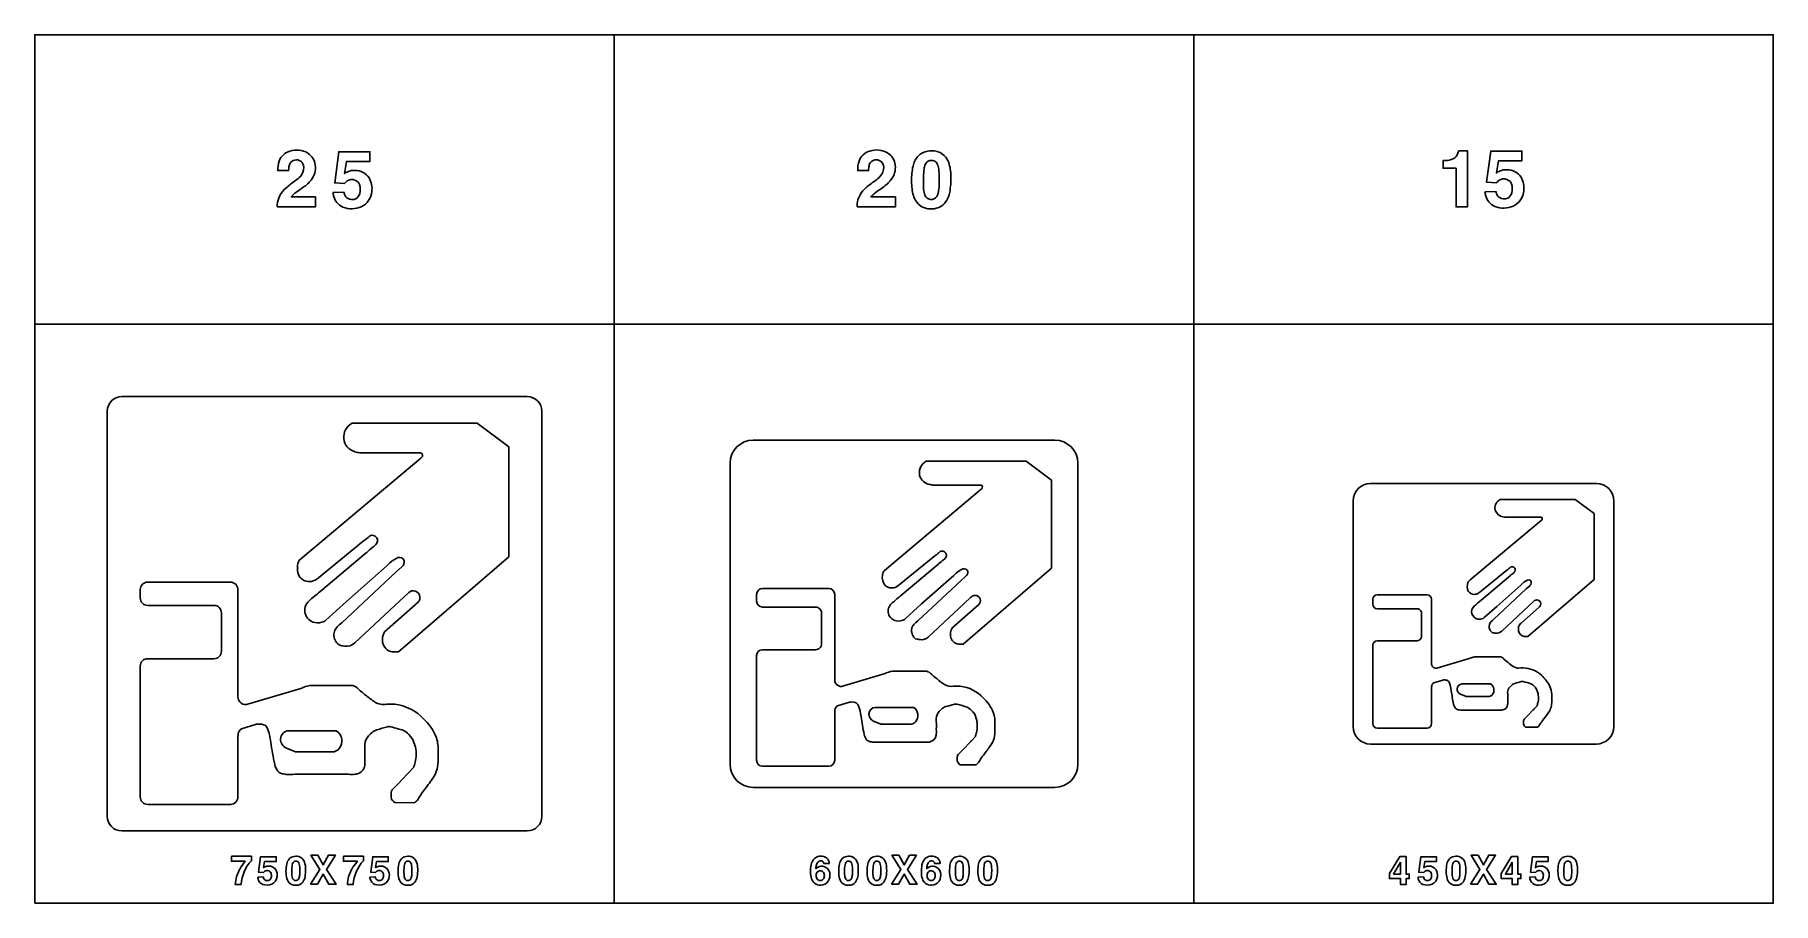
# Model space of a CAD drawing. Extents: x 0 to 3000, y 0 to 1500.
import ezdxf

# ---------------------------------------------------------------- set-up
doc = ezdxf.new("R2010")
doc.units = 0
doc.header["$MEASUREMENT"] = 0

msp = doc.modelspace()

# ---------------------------------------------------------------- linework, layer by layer
for points in [[(0.0003, 1000), (1000, 1000), (1000, 1500), (0.0003, 1500)], [(1000, 1000), (2000, 1000), (2000, 1500), (1000, 1500)], [(2000, 1000), (3000, 1000), (3000, 1500), (2000, 1500)], [(0.0001, 0.0001), (1000, 0.0001), (1000, 1000), (0.0001, 1000)], [(1000, 0.0001), (2000, 0.0001), (2000, 1000), (1000, 1000)], [(2000, 0.0001), (3000, 0.0001), (3000, 1000), (2000, 1000)], [(475.715, 32.7937), (491.718, 58.3466), (476.395, 82.7937), (488.63, 82.7937), (497.634, 66.2455), (506.829, 82.7937), (518.851, 82.7937), (503.337, 58.3466), (519.933, 32.7937), (507.279, 32.7937), (497.634, 50.2898), (487.627, 32.7937)], [(1478.42, 32.7948), (1494.42, 58.3477), (1479.1, 82.7948), (1491.33, 82.7948), (1500.34, 66.2466), (1509.53, 82.7948), (1521.55, 82.7948), (1506.04, 58.3477), (1522.64, 32.7948), (1509.98, 32.7948), (1500.34, 50.2908), (1490.33, 32.7948)], [(2337.67, 51.2623), (2355.75, 80.5514), (2366.36, 80.5514), (2366.36, 50.3066), (2371.76, 50.3066), (2371.76, 42.7), (2366.36, 42.7), (2366.36, 32.2497), (2356.86, 32.2497), (2356.86, 42.7), (2337.67, 42.7)], [(2356.86, 70.82), (2344.86, 50.3066), (2356.86, 50.3066)], [(2477.84, 32.7948), (2493.84, 58.3477), (2478.52, 82.7948), (2490.76, 82.7948), (2499.76, 66.2466), (2508.95, 82.7948), (2520.98, 82.7948), (2505.46, 58.3477), (2522.06, 32.7948), (2509.41, 32.7948), (2499.76, 50.2908), (2489.75, 32.7948)], [(2530.52, 51.2624), (2548.6, 80.5515), (2559.21, 80.5515), (2559.21, 50.3066), (2564.61, 50.3066), (2564.61, 42.7), (2559.21, 42.7), (2559.21, 32.2498), (2549.71, 32.2498), (2549.71, 42.7), (2530.52, 42.7)], [(2549.71, 70.8201), (2537.71, 50.3066), (2549.71, 50.3066)]]:
    msp.add_lwpolyline(points, close=True)
for points in [[(418.422, 1202.63, -0.0640343), (418.928, 1211.01, -0.161687), (433.256, 1235.22, -0.0283718), (449.985, 1248.18, 0.0545111), (458.342, 1255.35, 0.192461), (464.329, 1271.16, 0.234238), (458.895, 1281.72, 0.196223), (448.769, 1283.63, 0.252425), (440.001, 1276.76, 0.0856617), (438.343, 1269.95, 0.0202329), (438.058, 1265.27), (419.402, 1265.27, -0.0983795), (421.819, 1281.8, -0.245047), (440.286, 1299.05, -0.207102), (471.075, 1295.71, -0.233443), (484.06, 1274.78, -0.20961), (476.793, 1249.11, -0.0785124), (463.223, 1236.52, 0.0107372), (448.895, 1226.2, 0.0665092), (442.545, 1219.79), (484.344, 1219.79), (484.344, 1202.63)], [(514.481, 1227.42), (533.264, 1228.13, 0.0452719), (535.823, 1221.64, 0.0567733), (537.719, 1218.89, 0.070207), (539.488, 1217.5, 0.264984), (553.895, 1216.74, 0.20748), (560.862, 1225.98, 0.147389), (560.404, 1241.2, 0.308532), (548.651, 1249.76, 0.215743), (536.74, 1245.67, 0.028781), (534.591, 1243.17), (517.546, 1243.98), (524.67, 1297.85), (578.286, 1297.85), (578.286, 1281.1), (538.114, 1281.1), (534.528, 1260.29, -0.0211252), (539.694, 1263.31, -0.121371), (553.026, 1265.65, -0.244671), (576.943, 1252.87, -0.173069), (581.572, 1229.22, -0.256779), (563.5, 1202.82, -0.199585), (531.684, 1202.4, -0.245625), (515.571, 1221.95, -0.0170062)], [(1419.16, 1202.77, -0.0640343), (1419.66, 1211.15, -0.161687), (1433.99, 1235.37, -0.0283718), (1450.72, 1248.32, 0.0545111), (1459.08, 1255.49, 0.192461), (1465.07, 1271.31, 0.234238), (1459.63, 1281.86, 0.196223), (1449.5, 1283.77, 0.252425), (1440.74, 1276.9, 0.0856617), (1439.08, 1270.09, 0.0202329), (1438.79, 1265.41), (1420.14, 1265.41, -0.0983795), (1422.55, 1281.94, -0.245047), (1441.02, 1299.19, -0.207102), (1471.81, 1295.86, -0.233443), (1484.8, 1274.92, -0.20961), (1477.53, 1249.25, -0.0785124), (1463.96, 1236.66, 0.0107372), (1449.63, 1226.34, 0.0665092), (1443.28, 1219.93), (1485.08, 1219.93), (1485.08, 1202.77)], [(1513.14, 1247.83, -0.0563084), (1515.56, 1272.96, -0.130301), (1524.44, 1290.48, -0.174843), (1541.17, 1299.05, -0.147552), (1562.41, 1296.39, -0.192146), (1577.14, 1279.13, -0.0833996), (1580.83, 1256.31, -0.0545507), (1578.83, 1228, -0.116773), (1571.2, 1210.37, -0.221099), (1549.25, 1199.3, -0.162564), (1528.67, 1204.31, -0.174743), (1516.16, 1222.47, -0.0640867), (1513.17, 1245.95)], [(2430.38, 1282.79), (2435.62, 1282.79, 0.0261527), (2438.02, 1283.06, 0.0824327), (2447.96, 1285.95, 0.211118), (2455.97, 1295.44, 0.0230957), (2457.03, 1299.41), (2472.27, 1299.41), (2472.27, 1202.61), (2452.82, 1202.61), (2452.82, 1269.42), (2430.38, 1269.42)], [(2502.41, 1228.59), (2521.19, 1229.3, 0.0452719), (2523.75, 1222.8, 0.0567733), (2525.65, 1220.06, 0.070207), (2527.41, 1218.67, 0.264984), (2541.82, 1217.91, 0.20748), (2548.79, 1227.15, 0.147389), (2548.33, 1242.36, 0.308532), (2536.58, 1250.92, 0.215743), (2524.67, 1246.83, 0.028781), (2522.52, 1244.34), (2505.47, 1245.14), (2512.6, 1299.01), (2566.21, 1299.01), (2566.21, 1282.27), (2526.04, 1282.27), (2522.45, 1261.46, -0.0211252), (2527.62, 1264.48, -0.121371), (2540.95, 1266.82, -0.244671), (2564.87, 1254.04, -0.173069), (2569.5, 1230.39, -0.256779), (2551.43, 1203.99, -0.199585), (2519.61, 1203.56, -0.245625), (2503.5, 1223.12, -0.0170062)], [(1533.69, 1235.62, 0.0124589), (1533.9, 1233.09, 0.0668192), (1536.14, 1222.93, 0.615362), (1556.51, 1220.69, 0.0726881), (1558.69, 1225.9, 0.0588562), (1560.57, 1240.82, 0.0389037), (1559.92, 1267.61, 0.084671), (1557.28, 1276.95, 0.156013), (1552.7, 1281.81, 0.143208), (1546.41, 1283, 0.172584), (1540.11, 1280.52, 0.132565), (1536.13, 1274.29, 0.0498315), (1534.31, 1265.6, 0.0368731)], [(150, 125), (850, 125, 0.414213), (875, 150), (875, 850, 0.414213), (850, 875), (150, 875, 0.414213), (125, 850), (125, 150, 0.414213)], [(627.756, 434.46, -0.0243635), (625.742, 434.056), (616.907, 434.052, -0.30712), (600.233, 450.784), (600.267, 459.509, -0.199519), (606.787, 471.895), (608.01, 472.906), (661.522, 519.99, 0.10945), (664.276, 525.125, 0.682907), (647.134, 538.068, 0.0567532), (644.145, 535.484), (629.446, 521.917), (552.312, 449.688, -0.230587), (534.558, 444.126, 0.0272438), (530.076, 444.858, -0.100963), (525.091, 446.172, -0.154939), (518.449, 454.218, -0.11112), (516.105, 464.585, -0.200558), (525.518, 480.763), (529.653, 484.582), (623.185, 571.561), (632.886, 580.53, 0.0860077), (636.214, 584.437, 0.206493), (637.49, 591.736, 0.396952), (626.726, 596.944, 0.0893049), (612.772, 587.814), (607.319, 582.677), (537.994, 521.266), (502.319, 489.052, -0.0463645), (499.339, 486.73, -0.162607), (483.351, 484.723, -0.623584), (473.139, 522.013, -0.00836511), (491.939, 538.043), (571.882, 605.145), (572.853, 605.936, -0.048273), (583.308, 614.752, 0.100734), (590.063, 621.738, 0.200787), (591.285, 628.74, 0.335522), (581.098, 635.459, 0.153121), (577.181, 633.526, -0.0355287), (568.685, 626.624), (566.851, 625.084), (489.437, 562.309), (486.582, 559.99, -0.178783), (474.064, 555.749, -0.264347), (456.298, 565.011, -0.203548), (455.193, 589.697, -0.136701), (457.737, 593.73), (461.998, 597.31), (666.218, 768.825), (668.336, 770.735, 0.114514), (668.955, 771.867, 0.227414), (667.976, 776.689, 0.318739), (664.887, 777.719), (663.138, 777.719), (565.32, 777.737, -0.0192232), (556.204, 778.698, -0.286524), (533.696, 798.622, -0.295969), (543.967, 826.443, -0.0452828), (547.83, 829.149), (763.563, 829.149), (817.984, 788.502), (817.984, 598.553)], [(1240, 200), (1760, 200, 0.414213), (1800, 240), (1800, 760, 0.414213), (1760, 800), (1240, 800, 0.414213), (1200, 760), (1200, 240, 0.414213)], [(1602.2, 447.568, -0.0243635), (1600.59, 447.245), (1593.53, 447.241, -0.30712), (1580.19, 460.627), (1580.21, 467.607, -0.199519), (1585.43, 477.516), (1586.41, 478.324), (1629.22, 515.992, 0.10945), (1631.42, 520.1, 0.682907), (1617.71, 530.454, 0.0567532), (1615.32, 528.387), (1603.56, 517.534), (1541.85, 459.75, -0.230587), (1527.65, 455.3, 0.0272438), (1524.06, 455.886, -0.100963), (1520.07, 456.938, -0.154939), (1514.76, 463.375, -0.11112), (1512.88, 471.668, -0.200558), (1520.41, 484.611), (1523.72, 487.666), (1598.55, 557.248), (1606.31, 564.424, 0.0860077), (1608.97, 567.549, 0.206493), (1609.99, 573.389, 0.396952), (1601.38, 577.555, 0.0893049), (1590.22, 570.251), (1585.86, 566.141), (1530.4, 517.013), (1501.86, 491.242, -0.0463645), (1499.47, 489.384, -0.162607), (1486.68, 487.778, -0.623584), (1478.51, 517.611, -0.00836511), (1493.55, 530.434), (1557.51, 584.116), (1558.28, 584.749, -0.048273), (1566.65, 591.802, 0.100734), (1572.05, 597.39, 0.200787), (1573.03, 602.992, 0.335522), (1564.88, 608.367, 0.153121), (1561.74, 606.82, -0.0355287), (1554.95, 601.299), (1553.48, 600.067), (1491.55, 549.847), (1489.27, 547.992, -0.178783), (1479.25, 544.599, -0.264347), (1465.04, 552.009, -0.203548), (1464.15, 571.758, -0.136701), (1466.19, 574.984), (1469.6, 577.848), (1632.97, 715.06), (1634.67, 716.588, 0.114514), (1635.16, 717.494, 0.227414), (1634.38, 721.351, 0.318739), (1631.91, 722.175), (1630.51, 722.175), (1552.26, 722.19, -0.0192232), (1544.96, 722.958, -0.286524), (1526.96, 738.898, -0.295969), (1535.17, 761.155, -0.0452828), (1538.26, 763.319), (1710.85, 763.319), (1754.39, 730.802), (1754.39, 578.843)], [(2305, 275), (2695, 275, 0.414213), (2725, 305), (2725, 695, 0.414213), (2695, 725), (2305, 725, 0.414213), (2275, 695), (2275, 305, 0.414213)], [(2576.65, 460.676, -0.0243635), (2575.45, 460.434), (2570.14, 460.431, -0.30712), (2560.14, 470.471), (2560.16, 475.705, -0.199519), (2564.07, 483.137), (2564.81, 483.743), (2596.91, 511.994, 0.10945), (2598.57, 515.075, 0.682907), (2588.28, 522.841, 0.0567532), (2586.49, 521.29), (2577.67, 513.15), (2531.39, 469.813, -0.230587), (2520.73, 466.475, 0.0272438), (2518.05, 466.915, -0.100963), (2515.05, 467.703, -0.154939), (2511.07, 472.531, -0.11112), (2509.66, 478.751, -0.200558), (2515.31, 488.458), (2517.79, 490.75), (2573.91, 542.936), (2579.73, 548.318, 0.0860077), (2581.73, 550.662, 0.206493), (2582.49, 555.041, 0.396952), (2576.04, 558.167, 0.0893049), (2567.66, 552.688), (2564.39, 549.606), (2522.8, 512.76), (2501.39, 493.431, -0.0463645), (2499.6, 492.038, -0.162607), (2490.01, 490.834, -0.623584), (2483.88, 513.208, -0.00836511), (2495.16, 522.826), (2543.13, 563.087), (2543.71, 563.562, -0.048273), (2549.98, 568.852, 0.100734), (2554.04, 573.043, 0.200787), (2554.77, 577.244, 0.335522), (2548.66, 581.276, 0.153121), (2546.31, 580.115, -0.0355287), (2541.21, 575.974), (2540.11, 575.05), (2493.66, 537.385), (2491.95, 535.994, -0.178783), (2484.44, 533.449, -0.264347), (2473.78, 539.006, -0.203548), (2473.12, 553.819, -0.136701), (2474.64, 556.238), (2477.2, 558.386), (2599.73, 661.295), (2601, 662.441, 0.114514), (2601.37, 663.121, 0.227414), (2600.79, 666.013, 0.318739), (2598.93, 666.631), (2597.88, 666.631), (2539.19, 666.642, -0.0192232), (2533.72, 667.219, -0.286524), (2520.22, 679.173, -0.295969), (2526.38, 695.866, -0.0452828), (2528.7, 697.49), (2658.14, 697.49), (2690.79, 673.101), (2690.79, 559.132)], [(546.151, 376.324, -0.172194), (556.263, 371.852, 0.0320639), (571.238, 359.209, 0.0258616), (587.012, 347.423, 0.211284), (607.013, 343.978), (613.827, 343.978, -0.189269), (666.578, 322.78, -0.0966937), (691.154, 291.066, -0.0945015), (696.105, 268.566), (696.105, 244.137, -0.165685), (684.6, 212.636, -0.0237404), (669.466, 192.495, 0.0128902), (661.414, 179.851, -0.104615), (655.496, 173.638), (621.18, 173.745, -0.180242), (614.832, 182.427), (614.844, 191.283, -0.0468703), (615.702, 193.78, -0.0483101), (618.347, 197.735), (627.056, 206.289), (643.342, 223.637, 0.00855622), (645.43, 225.979), (653.462, 234.45, 0.0966276), (654.361, 236.208, 0.00872788), (657.19, 246.28, 0.0760178), (657.919, 260.851, 0.0777128), (656.826, 269.608), (652.549, 282.89), (648.255, 288.281, 0.122772), (636.448, 298.351, 0.0267276), (614.589, 304.566, 0.126009), (608.591, 304.779, 0.005736), (590.226, 299.422, 0.0764247), (583.367, 296.208, 0.0333721), (575.913, 288.923, 0.182468), (569.505, 274.137, -0.0197301), (569.719, 249.494, -0.0413993), (569.375, 238.137, -0.328079), (556.091, 223.566, -0.0624727), (552.939, 222.708, -0.0442992), (541.669, 222.708), (465.731, 222.708, 0.00813934), (438.385, 222.495, -0.102741), (429.771, 223.566, -0.222455), (419.4, 228.065, -0.113046), (414.068, 239.851, -0.0156013), (407.297, 278.209, 0.0758445), (401.06, 302.852, 0.203771), (394.845, 308.423, 0.127265), (382.666, 309.024), (356.873, 301.013, 0.230861), (351.047, 292.78, 0.0126298), (350.486, 286.781), (350.511, 183.708, -0.413922), (337.654, 170.851), (322.076, 170.851), (194.873, 170.851, -0.413698), (182.016, 183.708), (182.016, 409.566, -0.413711), (194.873, 422.423), (309.194, 422.423, 0.414687), (322.076, 435.28), (322.076, 501.623, 0.414708), (309.194, 514.48), (194.873, 514.48, -0.413859), (182.016, 527.337), (182.037, 541.736, -0.41386), (194.873, 554.594), (337.654, 554.594, -0.41384), (350.486, 541.736), (350.457, 514.501), (350.457, 422.423), (350.532, 355.994, 0.142399), (353.892, 347.636, 0.205098), (365.515, 342.995), (459.177, 371.187, -0.0225051), (470.08, 375.067, -0.0249825), (479.748, 376.324)], [(1536.92, 401.059, -0.172194), (1545.01, 397.482, 0.0320639), (1556.99, 387.367, 0.0258616), (1569.61, 377.938, 0.211284), (1585.61, 375.183), (1591.06, 375.183, -0.189269), (1633.26, 358.224, -0.0966937), (1652.92, 332.853, -0.0945015), (1656.88, 314.853), (1656.88, 295.309, -0.165685), (1647.68, 270.109, -0.0237404), (1635.57, 253.996, 0.0128902), (1629.13, 243.881, -0.104615), (1624.4, 238.91), (1596.94, 238.996, -0.180242), (1591.87, 245.942), (1591.88, 253.027, -0.0468703), (1592.56, 255.024, -0.0483101), (1594.68, 258.188), (1601.65, 265.032), (1614.67, 278.91, 0.00855622), (1616.34, 280.783), (1622.77, 287.56, 0.0966276), (1623.49, 288.966, 0.00872788), (1625.75, 297.024, 0.0760178), (1626.33, 308.681, 0.0777128), (1625.46, 315.687), (1622.04, 326.312), (1618.6, 330.625, 0.122772), (1609.16, 338.681, 0.0267276), (1591.67, 343.653, 0.126009), (1586.87, 343.823, 0.005736), (1572.18, 339.538, 0.0764247), (1566.69, 336.966, 0.0333721), (1560.73, 331.139, 0.182468), (1555.6, 319.309, -0.0197301), (1555.77, 299.595, -0.0413993), (1555.5, 290.51, -0.328079), (1544.87, 278.853, -0.0624727), (1542.35, 278.167, -0.0442992), (1533.33, 278.167), (1472.58, 278.167, 0.00813934), (1450.71, 277.996, -0.102741), (1443.82, 278.853, -0.222455), (1435.52, 282.452, -0.113046), (1431.25, 291.881, -0.0156013), (1425.84, 322.567, 0.0758445), (1420.85, 342.282, 0.203771), (1415.88, 346.738, 0.127265), (1406.13, 347.219), (1385.5, 340.81, 0.230861), (1380.84, 334.224, 0.0126298), (1380.39, 329.424), (1380.41, 246.966, -0.413922), (1370.12, 236.681), (1357.66, 236.681), (1255.9, 236.681, -0.413698), (1245.61, 246.966), (1245.61, 427.653, -0.413711), (1255.9, 437.938), (1347.36, 437.938, 0.414687), (1357.66, 448.224), (1357.66, 501.298, 0.414708), (1347.36, 511.584), (1255.9, 511.584, -0.413859), (1245.61, 521.87), (1245.63, 533.389, -0.41386), (1255.9, 543.675), (1370.12, 543.675, -0.41384), (1380.39, 533.389), (1380.37, 511.601), (1380.37, 437.938), (1380.43, 384.796, 0.142399), (1383.11, 378.109, 0.205098), (1392.41, 374.396), (1467.34, 396.949, -0.0225051), (1476.06, 400.053, -0.0249825), (1483.8, 401.059)], [(2527.69, 425.795, -0.172194), (2533.76, 423.111, 0.0320639), (2542.74, 415.525, 0.0258616), (2552.21, 408.454, 0.211284), (2564.21, 406.387), (2568.3, 406.387, -0.189269), (2599.95, 393.668, -0.0966937), (2614.69, 374.64, -0.0945015), (2617.66, 361.14), (2617.66, 346.482, -0.165685), (2610.76, 327.582, -0.0237404), (2601.68, 315.497, 0.0128902), (2596.85, 307.911, -0.104615), (2593.3, 304.183), (2572.71, 304.247, -0.180242), (2568.9, 309.456), (2568.91, 314.77, -0.0468703), (2569.42, 316.268, -0.0483101), (2571.01, 318.641), (2576.23, 323.774), (2586, 334.182, 0.00855622), (2587.26, 335.587), (2592.08, 340.67, 0.0966276), (2592.62, 341.725, 0.00872788), (2594.31, 347.768, 0.0760178), (2594.75, 356.51, 0.0777128), (2594.1, 361.765), (2591.53, 369.734), (2588.95, 372.969, 0.122772), (2581.87, 379.01, 0.0267276), (2568.75, 382.74, 0.126009), (2565.15, 382.868, 0.005736), (2554.14, 379.653, 0.0764247), (2550.02, 377.725, 0.0333721), (2545.55, 373.354, 0.182468), (2541.7, 364.482, -0.0197301), (2541.83, 349.696, -0.0413993), (2541.63, 342.882, -0.328079), (2533.65, 334.14, -0.0624727), (2531.76, 333.625, -0.0442992), (2525, 333.625), (2479.44, 333.625, 0.00813934), (2463.03, 333.497, -0.102741), (2457.86, 334.14, -0.222455), (2451.64, 336.839, -0.113046), (2448.44, 343.911, -0.0156013), (2444.38, 366.925, 0.0758445), (2440.64, 381.711, 0.203771), (2436.91, 385.054, 0.127265), (2429.6, 385.415), (2414.12, 380.608, 0.230861), (2410.63, 375.668, 0.0126298), (2410.29, 372.068), (2410.31, 310.225, -0.413922), (2402.59, 302.51), (2393.25, 302.51), (2316.92, 302.51, -0.413698), (2309.21, 310.225), (2309.21, 445.74, -0.413711), (2316.92, 453.454), (2385.52, 453.454, 0.414687), (2393.25, 461.168), (2393.25, 500.974, 0.414708), (2385.52, 508.688), (2316.92, 508.688, -0.413859), (2309.21, 516.402), (2309.22, 525.042, -0.41386), (2316.92, 532.756), (2402.59, 532.756, -0.41384), (2410.29, 525.042), (2410.27, 508.701), (2410.27, 453.454), (2410.32, 413.597, 0.142399), (2412.34, 408.582, 0.205098), (2419.31, 405.797), (2475.51, 422.712, -0.0225051), (2482.05, 425.04, -0.0249825), (2487.85, 425.795)], [(2469.91, 357.052), (2460.58, 360.881, -0.307519), (2454.42, 370.218, -0.390997), (2463.01, 378.735), (2512.23, 378.735, -0.453044), (2515.23, 360.222, -0.175093), (2509.88, 357.052)], [(1459.88, 309.402), (1447.45, 314.508, -0.307519), (1439.23, 326.957, -0.390997), (1450.68, 338.314), (1516.31, 338.314, -0.453044), (1520.31, 313.629, -0.175093), (1513.18, 309.402)], [(449.844, 261.753), (434.308, 268.135, -0.307519), (424.038, 283.696, -0.390997), (438.351, 297.892), (520.383, 297.892, -0.453044), (525.384, 267.037, -0.175093), (516.469, 261.753)], [(339.22, 81.206), (373.801, 81.206), (373.801, 73.2756, 0.17337), (356.068, 32.5962), (345.957, 32.5962, -0.0554097), (348.224, 45.8031, -0.10295), (362.158, 71.0638), (363.295, 72.4778), (339.22, 72.4778)], [(384.7, 45.187), (394.091, 45.5425, 0.0452719), (395.371, 42.296, 0.0567733), (396.319, 40.9217, 0.070207), (397.203, 40.2265, 0.264984), (404.407, 39.8474, 0.20748), (407.89, 44.4683, 0.147389), (407.661, 52.0749, 0.308532), (401.785, 56.3561, 0.215743), (395.829, 54.3103, 0.028781), (394.755, 53.0623), (386.232, 53.4651), (389.794, 80.4003), (416.603, 80.4003), (416.603, 72.0275), (396.516, 72.0275), (394.723, 61.6247, -0.0211252), (397.306, 63.1334, -0.121371), (403.973, 64.3024, -0.244671), (415.931, 57.9122, -0.173069), (418.246, 46.0875, -0.256779), (409.209, 32.8885, -0.199585), (393.301, 32.6752, -0.245625), (385.245, 42.4541, -0.0170062)], [(433.51, 55.3214, -0.0563084), (434.718, 67.8885, -0.130301), (439.157, 76.6484, -0.174843), (447.522, 80.9296, -0.147552), (458.146, 79.6026, -0.192146), (465.508, 70.9691, -0.0833996), (467.356, 59.5631, -0.0545507), (466.353, 45.4083, -0.116773), (462.538, 36.5931, -0.221099), (451.566, 31.0559, -0.162564), (441.274, 33.5599, -0.174743), (435.018, 42.6436, -0.0640867), (433.526, 54.3814)], [(443.786, 49.2155, 0.0124589), (443.889, 47.9517, 0.0668192), (445.01, 42.8727, 0.615362), (455.192, 41.751, 0.0726881), (456.282, 44.3577, 0.0588562), (457.222, 51.8142, 0.0389037), (456.898, 65.2108, 0.084671), (455.579, 69.8791, 0.156013), (453.288, 72.3119, 0.143208), (450.145, 72.9043, 0.172584), (446.993, 71.6642, 0.132565), (445.002, 68.552, 0.0498315), (444.094, 64.2076, 0.0368731)], [(532.652, 81.2061), (567.232, 81.2061), (567.232, 73.2756, 0.17337), (549.5, 32.5962), (539.389, 32.5962, -0.0554097), (541.656, 45.8032, -0.10295), (555.59, 71.0639), (556.727, 72.4778), (532.652, 72.4778)], [(578.131, 45.1871), (587.523, 45.5426, 0.0452719), (588.803, 42.2961, 0.0567733), (589.751, 40.9217, 0.070207), (590.635, 40.2266, 0.264984), (597.839, 39.8475, 0.20748), (601.322, 44.4684, 0.147389), (601.093, 52.075, 0.308532), (595.217, 56.3562, 0.215743), (589.261, 54.3104, 0.028781), (588.187, 53.0624), (579.664, 53.4652), (583.226, 80.4004), (610.035, 80.4004), (610.035, 72.0276), (589.948, 72.0276), (588.155, 61.6248, -0.0211252), (590.738, 63.1334, -0.121371), (597.405, 64.3024, -0.244671), (609.363, 57.9123, -0.173069), (611.678, 46.0876, -0.256779), (602.641, 32.8886, -0.199585), (586.733, 32.6753, -0.245625), (578.677, 42.4541, -0.0170062)], [(626.942, 55.3168, -0.0563084), (628.15, 67.884, -0.130301), (632.589, 76.6438, -0.174843), (640.954, 80.9251, -0.147552), (651.578, 79.5981, -0.192146), (658.94, 70.9645, -0.0833996), (660.788, 59.5585, -0.0545507), (659.785, 45.4038, -0.116773), (655.97, 36.5886, -0.221099), (644.998, 31.0514, -0.162564), (634.706, 33.5554, -0.174743), (628.45, 42.6391, -0.0640867), (626.958, 54.3769)], [(637.218, 49.211, 0.0124589), (637.321, 47.9472, 0.0668192), (638.442, 42.8682, 0.615362), (648.624, 41.7465, 0.0726881), (649.714, 44.3532, 0.0588562), (650.654, 51.8097, 0.0389037), (650.33, 65.2062, 0.084671), (649.011, 69.8745, 0.156013), (646.72, 72.3074, 0.143208), (643.577, 72.8998, 0.172584), (640.425, 71.6597, 0.132565), (638.434, 68.5475, 0.0498315), (637.526, 64.2031, 0.0368731)], [(1371.34, 68.6163), (1361.93, 68.6163, 0.0333099), (1361.27, 70.3935, 0.308433), (1356.02, 73.2924, 0.256298), (1350.45, 69.8879, 0.0718547), (1348.99, 66.207, 0.0422837), (1347.99, 59.9353, -0.0343264), (1351.75, 62.5893, -0.198215), (1361.67, 63.4977, -0.294049), (1371.76, 52.8501, -0.195966), (1369.24, 37.9053, -0.251599), (1356.47, 31.286, -0.162734), (1345.95, 34.3903, -0.142524), (1340.48, 42.1944, -0.0867955), (1338.68, 53.7031, -0.0561633), (1339.79, 66.5941, -0.143087), (1345.4, 77.2418, -0.165016), (1353.53, 81.1044, -0.137094), (1363.94, 79.8485, -0.238813), (1370.78, 71.3493, -0.0169871)], [(1387.3, 55.3224, -0.0563084), (1388.51, 67.8895, -0.130301), (1392.95, 76.6494, -0.174843), (1401.31, 80.9307, -0.147552), (1411.94, 79.6036, -0.192146), (1419.3, 70.9701, -0.0833996), (1421.15, 59.5641, -0.0545507), (1420.14, 45.4093, -0.116773), (1416.33, 36.5941, -0.221099), (1405.36, 31.057, -0.162564), (1395.07, 33.5609, -0.174743), (1388.81, 42.6447, -0.0640867), (1387.32, 54.3824)], [(1397.58, 49.2166, 0.0124589), (1397.68, 47.9527, 0.0668192), (1398.8, 42.8737, 0.615362), (1408.98, 41.7521, 0.0726881), (1410.07, 44.3587, 0.0588562), (1411.01, 51.8153, 0.0389037), (1410.69, 65.2118, 0.084671), (1409.37, 69.8801, 0.156013), (1407.08, 72.3129, 0.143208), (1403.94, 72.9053, 0.172584), (1400.78, 71.6653, 0.132565), (1398.79, 68.553, 0.0498315), (1397.88, 64.2086, 0.0368731)], [(1436.21, 55.3224, -0.0563084), (1437.42, 67.8895, -0.130301), (1441.86, 76.6494, -0.174843), (1450.23, 80.9307, -0.147552), (1460.85, 79.6036, -0.192146), (1468.21, 70.9701, -0.0833996), (1470.06, 59.5641, -0.0545507), (1469.06, 45.4093, -0.116773), (1465.24, 36.5941, -0.221099), (1454.27, 31.057, -0.162564), (1443.98, 33.561, -0.174743), (1437.72, 42.6447, -0.0640867), (1436.23, 54.3824)], [(1446.49, 49.2166, 0.0124589), (1446.59, 47.9527, 0.0668192), (1447.72, 42.8737, 0.615362), (1457.9, 41.7521, 0.0726881), (1458.99, 44.3587, 0.0588562), (1459.93, 51.8153, 0.0389037), (1459.6, 65.2118, 0.084671), (1458.28, 69.8801, 0.156013), (1455.99, 72.3129, 0.143208), (1452.85, 72.9053, 0.172584), (1449.7, 71.6653, 0.132565), (1447.71, 68.553, 0.0498315), (1446.8, 64.2086, 0.0368731)], [(1562.6, 68.6186), (1553.19, 68.6186, 0.0333099), (1552.53, 70.3958, 0.308433), (1547.28, 73.2947, 0.256298), (1541.7, 69.8903, 0.0718547), (1540.25, 66.2094, 0.0422837), (1539.25, 59.9376, -0.0343264), (1543.01, 62.5917, -0.198215), (1552.93, 63.5001, -0.294049), (1563.01, 52.8524, -0.195966), (1560.5, 37.9076, -0.251599), (1547.73, 31.2884, -0.162734), (1537.21, 34.3926, -0.142524), (1531.74, 42.1967, -0.0867955), (1529.94, 53.7054, -0.0561633), (1531.05, 66.5965, -0.143087), (1536.66, 77.2441, -0.165016), (1544.78, 81.1067, -0.137094), (1555.2, 79.8508, -0.238813), (1562.04, 71.3516, -0.0169871)], [(1578.56, 55.3224, -0.0563084), (1579.77, 67.8896, -0.130301), (1584.21, 76.6494, -0.174843), (1592.57, 80.9307, -0.147552), (1603.2, 79.6036, -0.192146), (1610.56, 70.9701, -0.0833996), (1612.41, 59.5641, -0.0545507), (1611.4, 45.4093, -0.116773), (1607.59, 36.5941, -0.221099), (1596.62, 31.057, -0.162564), (1586.32, 33.561, -0.174743), (1580.07, 42.6447, -0.0640867), (1578.58, 54.3825)], [(1588.84, 49.2166, 0.0124589), (1588.94, 47.9528, 0.0668192), (1590.06, 42.8738, 0.615362), (1600.24, 41.7521, 0.0726881), (1601.33, 44.3588, 0.0588562), (1602.27, 51.8153, 0.0389037), (1601.95, 65.2118, 0.084671), (1600.63, 69.8801, 0.156013), (1598.34, 72.3129, 0.143208), (1595.19, 72.9054, 0.172584), (1592.04, 71.6653, 0.132565), (1590.05, 68.553, 0.0498315), (1589.14, 64.2087, 0.0368731)], [(1627.47, 55.3224, -0.0563084), (1628.68, 67.8896, -0.130301), (1633.12, 76.6494, -0.174843), (1641.49, 80.9307, -0.147552), (1652.11, 79.6037, -0.192146), (1659.47, 70.9701, -0.0833996), (1661.32, 59.5641, -0.0545507), (1660.32, 45.4093, -0.116773), (1656.5, 36.5941, -0.221099), (1645.53, 31.057, -0.162564), (1635.24, 33.561, -0.174743), (1628.98, 42.6447, -0.0640867), (1627.49, 54.3825)], [(1637.75, 49.2166, 0.0124589), (1637.85, 47.9528, 0.0668192), (1638.97, 42.8738, 0.615362), (1649.16, 41.7521, 0.0726881), (1650.25, 44.3588, 0.0588562), (1651.19, 51.8153, 0.0389037), (1650.86, 65.2118, 0.084671), (1649.54, 69.8801, 0.156013), (1647.25, 72.3129, 0.143208), (1644.11, 72.9054, 0.172584), (1640.96, 71.6653, 0.132565), (1638.97, 68.553, 0.0498315), (1638.06, 64.2087, 0.0368731)], [(2386.83, 45.1858), (2396.22, 45.5413, 0.0452719), (2397.5, 42.2948, 0.0567733), (2398.45, 40.9204, 0.070207), (2399.33, 40.2253, 0.264984), (2406.53, 39.8462, 0.20748), (2410.02, 44.467, 0.147389), (2409.79, 52.0736, 0.308532), (2403.91, 56.3549, 0.215743), (2397.96, 54.309, 0.028781), (2396.88, 53.061), (2388.36, 53.4639), (2391.92, 80.3991), (2418.73, 80.3991), (2418.73, 72.0262), (2398.64, 72.0262), (2396.85, 61.6235, -0.0211252), (2399.43, 63.1321, -0.121371), (2406.1, 64.3011, -0.244671), (2418.06, 57.911, -0.173069), (2420.37, 46.0863, -0.256779), (2411.34, 32.8873, -0.199585), (2395.43, 32.674, -0.245625), (2387.37, 42.4528, -0.0170062)], [(2435.64, 55.3178, -0.0563084), (2436.85, 67.8849, -0.130301), (2441.28, 76.6448, -0.174843), (2449.65, 80.9261, -0.147552), (2460.27, 79.599, -0.192146), (2467.63, 70.9655, -0.0833996), (2469.48, 59.5595, -0.0545507), (2468.48, 45.4047, -0.116773), (2464.66, 36.5895, -0.221099), (2453.69, 31.0524, -0.162564), (2443.4, 33.5564, -0.174743), (2437.15, 42.6401, -0.0640867), (2435.65, 54.3779)], [(2445.91, 49.212, 0.0124589), (2446.02, 47.9481, 0.0668192), (2447.14, 42.8692, 0.615362), (2457.32, 41.7475, 0.0726881), (2458.41, 44.3542, 0.0588562), (2459.35, 51.8107, 0.0389037), (2459.02, 65.2072, 0.084671), (2457.71, 69.8755, 0.156013), (2455.42, 72.3083, 0.143208), (2452.27, 72.9008, 0.172584), (2449.12, 71.6607, 0.132565), (2447.13, 68.5484, 0.0498315), (2446.22, 64.2041, 0.0368731)], [(2579.68, 45.1836), (2589.07, 45.5391, 0.0452719), (2590.35, 42.2926, 0.0567733), (2591.3, 40.9182, 0.070207), (2592.18, 40.2231, 0.264984), (2599.38, 39.844, 0.20748), (2602.87, 44.4648, 0.147389), (2602.64, 52.0714, 0.308532), (2596.76, 56.3527, 0.215743), (2590.81, 54.3068, 0.028781), (2589.73, 53.0588), (2581.21, 53.4617), (2584.77, 80.3969), (2611.58, 80.3969), (2611.58, 72.0241), (2591.49, 72.0241), (2589.7, 61.6212, -0.0211252), (2592.28, 63.1299, -0.121371), (2598.95, 64.299, -0.244671), (2610.91, 57.9088, -0.173069), (2613.22, 46.0841, -0.256779), (2604.19, 32.885, -0.199585), (2588.28, 32.6718, -0.245625), (2580.22, 42.4506, -0.0170062)], [(2628.49, 55.3133, -0.0563084), (2629.7, 67.8805, -0.130301), (2634.13, 76.6404, -0.174843), (2642.5, 80.9216, -0.147552), (2653.12, 79.5946, -0.192146), (2660.48, 70.9611, -0.0833996), (2662.33, 59.5551, -0.0545507), (2661.33, 45.4002, -0.116773), (2657.51, 36.585, -0.221099), (2646.54, 31.0479, -0.162564), (2636.25, 33.5519, -0.174743), (2630, 42.6356, -0.0640867), (2628.5, 54.3734)], [(2638.76, 49.2075, 0.0124589), (2638.87, 47.9437, 0.0668192), (2639.99, 42.8647, 0.615362), (2650.17, 41.743, 0.0726881), (2651.26, 44.3497, 0.0588562), (2652.2, 51.8062, 0.0389037), (2651.88, 65.2028, 0.084671), (2650.56, 69.871, 0.156013), (2648.27, 72.3039, 0.143208), (2645.12, 72.8963, 0.172584), (2641.97, 71.6561, 0.132565), (2639.98, 68.544, 0.0498315), (2639.07, 64.1996, 0.0368731)], [(1348.52, 48.0159, 0.0641861), (1348.94, 44.5957, 0.139351), (1350.82, 41.2308, 0.240104), (1356.78, 39.3587, 0.267924), (1361.47, 42.7315, 0.140614), (1362.44, 49.5167, 0.112774), (1361.12, 53.2134, 0.271024), (1355.26, 56.0728, 0.294594), (1349.25, 52.1233, 0.0908659)], [(1539.78, 48.0183, 0.0641861), (1540.2, 44.598, 0.139351), (1542.08, 41.2331, 0.240104), (1548.04, 39.361, 0.267924), (1552.73, 42.7339, 0.140614), (1553.69, 49.519, 0.112774), (1552.38, 53.2157, 0.271024), (1546.51, 56.0751, 0.294594), (1540.51, 52.1257, 0.0908659)]]:
    msp.add_lwpolyline(points, format="xyb", close=True)

doc.saveas('drawing.dxf')
